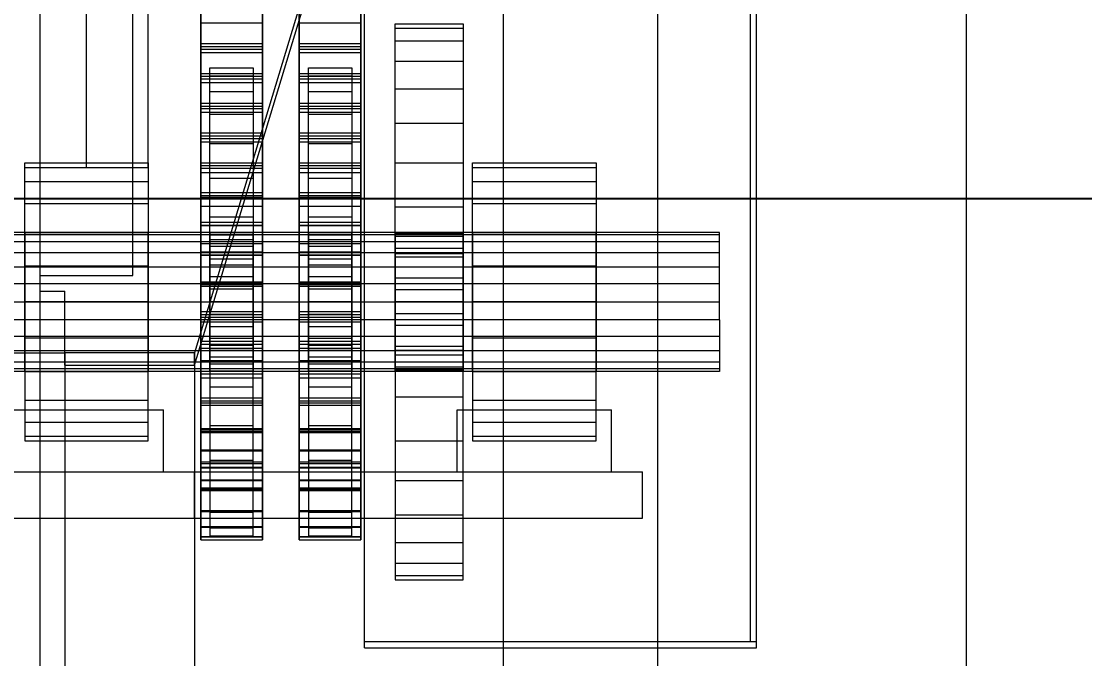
# Model space of a CAD drawing. Header units: millimetres. Extents: x -2500 to 58855, y -53268 to 6837.
# Drawn here: x 1393.9 to 1738.2, y -34749.1 to -34542.6 of the extents above; entities that cross this region are included whole.
import ezdxf

# ---------------------------------------------------------------- set-up
doc = ezdxf.new("R2010")
doc.units = ezdxf.units.MM
doc.layers.add('COTAS_R', color=1, linetype='Continuous', lineweight=0)
doc.layers.add('frontal_secador', color=7, linetype='Continuous', lineweight=0)
doc.dimstyles.new('R19_100', dxfattribs={"dimtxt": 250, "dimasz": 150, "dimexe": 150, "dimexo": 80, "dimgap": 100, "dimtad": 1, "dimtih": 1, "dimtoh": 1, "dimdsep": 46, "dimcen": 0.09, "dimadec": 0, "dimazin": 0, "dimtfac": 1, "dimtdec": 4, "dimtofl": 0, "dimtmove": 0, "dimatfit": 3, "dimfxl": 1, "dimtolj": 1, "dimtzin": 0, "dimarcsym": 0})

# ---------------------------------------------------------------- blocks, each defined once
blk = doc.blocks.new('*D37')
at = {"layer": 'COTAS_R', "color": 0, "lineweight": -2, "transparency": 16777216}
for p, q in [((-1750, -35420), (-1750, -34450)), ((2600, -35420), (2600, -34450)), ((-1600, -34600), (2450, -34600))]:
    blk.add_line(p, q, dxfattribs=at)
at = {"layer": 'COTAS_R', "color": 0, "transparency": 16777216}
for points in [[(-1600, -34575), (-1600, -34625), (-1750, -34600)], [(2450, -34575), (2450, -34625), (2600, -34600)]]:
    blk.add_solid(points, dxfattribs=at)
at = {"layer": 'Defpoints', "color": 0, "transparency": 16777216}
for p in [(2600, -34600), (-1750, -35500), (2600, -35500)]:
    blk.add_point(p, dxfattribs=at)

msp = doc.modelspace()

# ---------------------------------------------------------------- linework, layer by layer
at = {"layer": 'frontal_secador'}
for p, q in [((1600, -35975), (1600, -33010)), ((1700, -35975), (1700, -33010)), ((1400, -35335), (1400, -33065)), ((1400, -34650), (1400, -33065)), ((1400, -35350), (1400, -33100)), ((1400, -34625), (1400, -33605)), ((1430, -34625), (1430, -33605)), ((1415, -34590), (1415, -33640)), ((1435, -34590), (1435, -33640)), ((1505, -34743.5), (1505, -34243.5)), ((1630, -34743.5), (1630, -34243.5)), ((1632, -34743.5), (1632, -34243.5)), ((1550, -34320), (1450, -34650)), ((1550, -34920), (1550, -34320)), ((1450, -34654), (1550, -34324)), ((1452, -34533.517), (1452, -34543.156)), ((1472, -34543.156), (1472, -34533.517)), ((1483.88, -34533.517), (1483.88, -34543.156)), ((1503.88, -34543.156), (1503.88, -34533.517)), ((1452, -34549.868), (1452, -34540.229)), ((1452, -34541.281), (1452, -34550.919)), ((1452, -34541.281), (1452, -34549.868)), ((1472, -34540.229), (1472, -34549.868)), ((1472, -34550.919), (1472, -34541.281)), ((1472, -34549.868), (1472, -34541.281)), ((1483.88, -34549.868), (1483.88, -34540.229)), ((1483.88, -34541.281), (1483.88, -34550.919)), ((1483.88, -34541.281), (1483.88, -34549.868)), ((1503.88, -34540.229), (1503.88, -34549.868)), ((1503.88, -34550.919), (1503.88, -34541.281)), ((1503.88, -34549.868), (1503.88, -34541.281)), ((1452, -34551.743), (1452, -34542.104)), ((1452, -34543.156), (1472, -34543.156)), ((1452, -34551.743), (1452, -34543.156)), ((1452, -34543.156), (1452, -34552.794)), ((1472, -34542.104), (1472, -34551.743)), ((1472, -34543.156), (1472, -34551.743)), ((1472, -34552.794), (1472, -34543.156)), ((1483.88, -34551.743), (1483.88, -34542.104)), ((1483.88, -34543.156), (1503.88, -34543.156)), ((1483.88, -34551.743), (1483.88, -34543.156)), ((1483.88, -34543.156), (1483.88, -34552.794)), ((1503.88, -34542.104), (1503.88, -34551.743)), ((1503.88, -34543.156), (1503.88, -34551.743)), ((1503.88, -34552.794), (1503.88, -34543.156)), ((1515, -34544.867), (1515, -34543.5)), ((1515, -34543.5), (1537, -34543.5)), ((1515, -34611), (1515, -34543.5)), ((1537, -34543.5), (1537, -34544.867)), ((1537, -34543.5), (1537, -34611)), ((1515, -34548.928), (1515, -34544.867)), ((1515, -34544.867), (1537, -34544.867)), ((1515, -34611.342), (1515, -34544.867)), ((1537, -34544.867), (1537, -34548.928)), ((1537, -34544.867), (1537, -34611.342)), ((1452, -34559.506), (1452, -34549.868)), ((1452, -34549.868), (1472, -34549.868)), ((1472, -34550.919), (1452, -34550.919)), ((1452, -34550.919), (1452, -34560.558)), ((1452, -34550.919), (1452, -34559.506)), ((1472, -34549.868), (1472, -34559.506)), ((1472, -34560.558), (1472, -34550.919)), ((1472, -34559.506), (1472, -34550.919)), ((1483.88, -34559.506), (1483.88, -34549.868)), ((1483.88, -34549.868), (1503.88, -34549.868)), ((1503.88, -34550.919), (1483.88, -34550.919)), ((1483.88, -34550.919), (1483.88, -34560.558)), ((1483.88, -34550.919), (1483.88, -34559.506)), ((1503.88, -34549.868), (1503.88, -34559.506)), ((1503.88, -34560.558), (1503.88, -34550.919)), ((1503.88, -34559.506), (1503.88, -34550.919)), ((1515, -34555.558), (1515, -34548.928)), ((1515, -34548.928), (1537, -34548.928)), ((1515, -34612.357), (1515, -34548.928)), ((1537, -34548.928), (1537, -34555.558)), ((1537, -34548.928), (1537, -34612.357)), ((1472, -34551.743), (1452, -34551.743)), ((1452, -34561.381), (1452, -34551.743)), ((1452, -34552.794), (1472, -34552.794)), ((1452, -34561.381), (1452, -34552.794)), ((1452, -34552.794), (1452, -34562.433)), ((1472, -34551.743), (1472, -34561.381)), ((1472, -34552.794), (1472, -34561.381)), ((1472, -34562.433), (1472, -34552.794)), ((1503.88, -34551.743), (1483.88, -34551.743)), ((1483.88, -34561.381), (1483.88, -34551.743)), ((1483.88, -34552.794), (1503.88, -34552.794)), ((1483.88, -34561.381), (1483.88, -34552.794)), ((1483.88, -34552.794), (1483.88, -34562.433)), ((1503.88, -34551.743), (1503.88, -34561.381)), ((1503.88, -34552.794), (1503.88, -34561.381)), ((1503.88, -34562.433), (1503.88, -34552.794)), ((1455, -34560.29), (1455, -34557.709)), ((1455, -34557.709), (1469, -34557.709)), ((1455, -34611.096), (1455, -34557.709)), ((1469, -34557.709), (1469, -34560.29)), ((1469, -34557.709), (1469, -34611.096)), ((1486.88, -34560.29), (1486.88, -34557.709)), ((1486.88, -34557.709), (1500.88, -34557.709)), ((1486.88, -34611.096), (1486.88, -34557.709)), ((1500.88, -34557.709), (1500.88, -34560.29)), ((1500.88, -34557.709), (1500.88, -34611.096)), ((1515, -34564.556), (1515, -34555.558)), ((1515, -34555.558), (1537, -34555.558)), ((1515, -34614.014), (1515, -34555.558)), ((1537, -34555.558), (1537, -34564.556)), ((1537, -34555.558), (1537, -34614.014)), ((1452, -34569.145), (1452, -34559.506)), ((1452, -34559.506), (1472, -34559.506)), ((1472, -34560.558), (1452, -34560.558)), ((1452, -34560.558), (1452, -34570.196)), ((1452, -34560.558), (1452, -34569.145)), ((1472, -34561.381), (1452, -34561.381)), ((1452, -34571.02), (1452, -34561.381)), ((1455, -34565.364), (1455, -34560.29)), ((1455, -34560.29), (1469, -34560.29)), ((1455, -34611.859), (1455, -34560.29)), ((1469, -34560.29), (1469, -34565.364)), ((1469, -34560.29), (1469, -34611.859)), ((1472, -34559.506), (1472, -34569.145)), ((1472, -34570.196), (1472, -34560.558)), ((1472, -34569.145), (1472, -34560.558)), ((1472, -34561.381), (1472, -34571.02)), ((1483.88, -34569.145), (1483.88, -34559.506)), ((1483.88, -34559.506), (1503.88, -34559.506)), ((1503.88, -34560.558), (1483.88, -34560.558)), ((1483.88, -34560.558), (1483.88, -34570.196)), ((1483.88, -34560.558), (1483.88, -34569.145)), ((1503.88, -34561.381), (1483.88, -34561.381)), ((1483.88, -34571.02), (1483.88, -34561.381)), ((1486.88, -34565.364), (1486.88, -34560.29)), ((1486.88, -34560.29), (1500.88, -34560.29)), ((1486.88, -34611.859), (1486.88, -34560.29)), ((1500.88, -34560.29), (1500.88, -34565.364)), ((1500.88, -34560.29), (1500.88, -34611.859)), ((1503.88, -34559.506), (1503.88, -34569.145)), ((1503.88, -34570.196), (1503.88, -34560.558)), ((1503.88, -34569.145), (1503.88, -34560.558)), ((1503.88, -34561.381), (1503.88, -34571.02)), ((1452, -34562.433), (1472, -34562.433)), ((1452, -34571.02), (1452, -34562.433)), ((1452, -34562.433), (1452, -34572.071)), ((1455, -34572.758), (1455, -34565.364)), ((1455, -34565.364), (1469, -34565.364)), ((1455, -34613.359), (1455, -34565.364)), ((1469, -34565.364), (1469, -34572.758)), ((1469, -34565.364), (1469, -34613.359)), ((1472, -34562.433), (1472, -34571.02)), ((1472, -34572.071), (1472, -34562.433)), ((1483.88, -34562.433), (1503.88, -34562.433)), ((1483.88, -34571.02), (1483.88, -34562.433)), ((1483.88, -34562.433), (1483.88, -34572.071)), ((1486.88, -34572.758), (1486.88, -34565.364)), ((1486.88, -34565.364), (1500.88, -34565.364)), ((1486.88, -34613.359), (1486.88, -34565.364)), ((1500.88, -34565.364), (1500.88, -34572.758)), ((1500.88, -34565.364), (1500.88, -34613.359)), ((1503.88, -34562.433), (1503.88, -34571.02)), ((1503.88, -34572.071), (1503.88, -34562.433)), ((1515, -34575.649), (1515, -34564.556)), ((1515, -34564.556), (1537, -34564.556)), ((1515, -34616.264), (1515, -34564.556)), ((1537, -34564.556), (1537, -34575.649)), ((1537, -34564.556), (1537, -34616.264)), ((1452, -34578.783), (1452, -34569.145)), ((1452, -34569.145), (1472, -34569.145)), ((1472, -34570.196), (1452, -34570.196)), ((1452, -34570.196), (1452, -34579.835)), ((1452, -34570.196), (1452, -34578.783)), ((1472, -34571.02), (1452, -34571.02)), ((1452, -34580.658), (1452, -34571.02)), ((1452, -34572.071), (1472, -34572.071)), ((1452, -34580.658), (1452, -34572.071)), ((1452, -34572.071), (1452, -34581.71)), ((1472, -34569.145), (1472, -34578.783)), ((1472, -34579.835), (1472, -34570.196)), ((1472, -34578.783), (1472, -34570.196)), ((1472, -34571.02), (1472, -34580.658)), ((1472, -34572.071), (1472, -34580.658)), ((1472, -34581.71), (1472, -34572.071)), ((1483.88, -34578.783), (1483.88, -34569.145)), ((1483.88, -34569.145), (1503.88, -34569.145)), ((1503.88, -34570.196), (1483.88, -34570.196)), ((1483.88, -34570.196), (1483.88, -34579.835)), ((1483.88, -34570.196), (1483.88, -34578.783)), ((1503.88, -34571.02), (1483.88, -34571.02)), ((1483.88, -34580.658), (1483.88, -34571.02)), ((1483.88, -34572.071), (1503.88, -34572.071)), ((1483.88, -34580.658), (1483.88, -34572.071)), ((1483.88, -34572.071), (1483.88, -34581.71)), ((1503.88, -34569.145), (1503.88, -34578.783)), ((1503.88, -34579.835), (1503.88, -34570.196)), ((1503.88, -34578.783), (1503.88, -34570.196)), ((1503.88, -34571.02), (1503.88, -34580.658)), ((1503.88, -34572.071), (1503.88, -34580.658)), ((1503.88, -34581.71), (1503.88, -34572.071)), ((1455, -34582.221), (1455, -34572.758)), ((1455, -34572.758), (1469, -34572.758)), ((1455, -34615.545), (1455, -34572.758)), ((1469, -34572.758), (1469, -34582.221)), ((1469, -34572.758), (1469, -34615.545)), ((1486.88, -34582.221), (1486.88, -34572.758)), ((1486.88, -34572.758), (1500.88, -34572.758)), ((1486.88, -34615.545), (1486.88, -34572.758)), ((1500.88, -34572.758), (1500.88, -34582.221)), ((1500.88, -34572.758), (1500.88, -34615.545)), ((1515, -34588.5), (1515, -34575.649)), ((1515, -34575.649), (1537, -34575.649)), ((1515, -34619.037), (1515, -34575.649)), ((1537, -34575.649), (1537, -34588.5)), ((1537, -34575.649), (1537, -34619.037)), ((1452, -34588.422), (1452, -34578.783)), ((1452, -34578.783), (1472, -34578.783)), ((1472, -34578.783), (1472, -34588.422)), ((1483.88, -34588.422), (1483.88, -34578.783)), ((1483.88, -34578.783), (1503.88, -34578.783)), ((1503.88, -34578.783), (1503.88, -34588.422)), ((1472, -34579.835), (1452, -34579.835)), ((1452, -34579.835), (1452, -34589.473)), ((1452, -34579.835), (1452, -34588.422)), ((1472, -34580.658), (1452, -34580.658)), ((1452, -34590.297), (1452, -34580.658)), ((1452, -34581.71), (1472, -34581.71)), ((1452, -34590.297), (1452, -34581.71)), ((1452, -34581.71), (1452, -34591.601)), ((1455, -34593.43), (1455, -34582.221)), ((1455, -34582.221), (1469, -34582.221)), ((1455, -34618.342), (1455, -34582.221)), ((1469, -34582.221), (1469, -34593.43)), ((1469, -34582.221), (1469, -34618.342)), ((1472, -34589.473), (1472, -34579.835)), ((1472, -34588.422), (1472, -34579.835)), ((1472, -34580.658), (1472, -34590.297)), ((1472, -34581.71), (1472, -34590.297)), ((1472, -34591.601), (1472, -34581.71)), ((1503.88, -34579.835), (1483.88, -34579.835)), ((1483.88, -34579.835), (1483.88, -34589.473)), ((1483.88, -34579.835), (1483.88, -34588.422)), ((1503.88, -34580.658), (1483.88, -34580.658)), ((1483.88, -34590.297), (1483.88, -34580.658)), ((1483.88, -34581.71), (1503.88, -34581.71)), ((1483.88, -34590.297), (1483.88, -34581.71)), ((1483.88, -34581.71), (1483.88, -34591.601)), ((1486.88, -34593.43), (1486.88, -34582.221)), ((1486.88, -34582.221), (1500.88, -34582.221)), ((1486.88, -34618.342), (1486.88, -34582.221)), ((1500.88, -34582.221), (1500.88, -34593.43)), ((1500.88, -34582.221), (1500.88, -34618.342)), ((1503.88, -34589.473), (1503.88, -34579.835)), ((1503.88, -34588.422), (1503.88, -34579.835)), ((1503.88, -34580.658), (1503.88, -34590.297)), ((1503.88, -34581.71), (1503.88, -34590.297)), ((1503.88, -34591.601), (1503.88, -34581.71)), ((1395, -34590.033), (1395, -34588.5)), ((1395, -34588.5), (1435, -34588.5)), ((1395, -34611), (1395, -34588.5)), ((1435, -34588.5), (1435, -34590.033)), ((1435, -34588.5), (1435, -34611)), ((1452, -34598.06), (1452, -34588.422)), ((1452, -34588.422), (1472, -34588.422)), ((1472, -34589.473), (1452, -34589.473)), ((1452, -34589.473), (1452, -34599.112)), ((1452, -34589.473), (1452, -34598.06)), ((1472, -34588.422), (1472, -34598.06)), ((1472, -34599.112), (1472, -34589.473)), ((1472, -34598.06), (1472, -34589.473)), ((1483.88, -34598.06), (1483.88, -34588.422)), ((1483.88, -34588.422), (1503.88, -34588.422)), ((1503.88, -34589.473), (1483.88, -34589.473)), ((1483.88, -34589.473), (1483.88, -34599.112)), ((1483.88, -34589.473), (1483.88, -34598.06)), ((1503.88, -34588.422), (1503.88, -34598.06)), ((1503.88, -34599.112), (1503.88, -34589.473)), ((1503.88, -34598.06), (1503.88, -34589.473)), ((1515, -34602.718), (1515, -34588.5)), ((1515, -34588.5), (1537, -34588.5)), ((1515, -34622.25), (1515, -34588.5)), ((1537, -34588.5), (1537, -34602.718)), ((1537, -34588.5), (1537, -34622.25)), ((1540, -34590.033), (1540, -34588.5)), ((1540, -34588.5), (1580, -34588.5)), ((1540, -34611), (1540, -34588.5)), ((1580, -34588.5), (1580, -34590.033)), ((1580, -34588.5), (1580, -34611)), ((1395, -34594.529), (1395, -34590.033)), ((1395, -34590.033), (1435, -34590.033)), ((1395, -34611.767), (1395, -34590.033)), ((1415, -34590), (1435, -34590)), ((1435, -34590.033), (1435, -34594.529)), ((1435, -34590.033), (1435, -34611.767)), ((1472, -34590.297), (1452, -34590.297)), ((1452, -34599.683), (1452, -34590.297)), ((1452, -34591.601), (1472, -34591.601)), ((1452, -34599.683), (1452, -34591.601)), ((1452, -34591.601), (1452, -34602.513)), ((1472, -34590.297), (1472, -34599.683)), ((1472, -34591.601), (1472, -34599.683)), ((1472, -34602.513), (1472, -34591.601)), ((1503.88, -34590.297), (1483.88, -34590.297)), ((1483.88, -34599.683), (1483.88, -34590.297)), ((1483.88, -34591.601), (1503.88, -34591.601)), ((1483.88, -34599.683), (1483.88, -34591.601)), ((1483.88, -34591.601), (1483.88, -34602.513)), ((1503.88, -34590.297), (1503.88, -34599.683)), ((1503.88, -34591.601), (1503.88, -34599.683)), ((1503.88, -34602.513), (1503.88, -34591.601)), ((1540, -34594.529), (1540, -34590.033)), ((1540, -34590.033), (1580, -34590.033)), ((1540, -34611.767), (1540, -34590.033)), ((1580, -34590.033), (1580, -34594.529)), ((1580, -34590.033), (1580, -34611.767)), ((1395, -34601.68), (1395, -34594.529)), ((1395, -34594.529), (1435, -34594.529)), ((1395, -34614.014), (1395, -34594.529)), ((1435, -34594.529), (1435, -34601.68)), ((1435, -34594.529), (1435, -34614.014)), ((1455, -34606.004), (1455, -34593.43)), ((1455, -34593.43), (1469, -34593.43)), ((1455, -34621.655), (1455, -34593.43)), ((1469, -34593.43), (1469, -34606.004)), ((1469, -34593.43), (1469, -34621.655)), ((1486.88, -34606.004), (1486.88, -34593.43)), ((1486.88, -34593.43), (1500.88, -34593.43)), ((1486.88, -34621.655), (1486.88, -34593.43)), ((1500.88, -34593.43), (1500.88, -34606.004)), ((1500.88, -34593.43), (1500.88, -34621.655)), ((1540, -34601.68), (1540, -34594.529)), ((1540, -34594.529), (1580, -34594.529)), ((1540, -34614.014), (1540, -34594.529)), ((1580, -34594.529), (1580, -34601.68)), ((1580, -34594.529), (1580, -34614.014)), ((1452, -34607.699), (1452, -34598.06)), ((1452, -34598.06), (1472, -34598.06)), ((1472, -34599.112), (1452, -34599.112)), ((1452, -34599.112), (1452, -34608.75)), ((1452, -34599.112), (1452, -34607.699)), ((1472, -34599.683), (1452, -34599.683)), ((1452, -34608.897), (1452, -34599.683)), ((1472, -34598.06), (1472, -34607.699)), ((1472, -34608.75), (1472, -34599.112)), ((1472, -34607.699), (1472, -34599.112)), ((1472, -34599.683), (1472, -34608.897)), ((1483.88, -34607.699), (1483.88, -34598.06)), ((1483.88, -34598.06), (1503.88, -34598.06)), ((1503.88, -34599.112), (1483.88, -34599.112)), ((1483.88, -34599.112), (1483.88, -34608.75)), ((1483.88, -34599.112), (1483.88, -34607.699)), ((1503.88, -34599.683), (1483.88, -34599.683)), ((1483.88, -34608.897), (1483.88, -34599.683)), ((1503.88, -34598.06), (1503.88, -34607.699)), ((1503.88, -34608.75), (1503.88, -34599.112)), ((1503.88, -34607.699), (1503.88, -34599.112)), ((1503.88, -34599.683), (1503.88, -34608.897)), ((1395, -34611), (1395, -34601.68)), ((1395, -34601.68), (1435, -34601.68)), ((1395, -34617.59), (1395, -34601.68)), ((1435, -34601.68), (1435, -34611)), ((1435, -34601.68), (1435, -34617.59)), ((1452, -34602.513), (1472, -34602.513)), ((1452, -34608.897), (1452, -34602.513)), ((1452, -34602.513), (1452, -34614.579)), ((1472, -34602.513), (1472, -34608.897)), ((1472, -34614.579), (1472, -34602.513)), ((1483.88, -34602.513), (1503.88, -34602.513)), ((1483.88, -34608.897), (1483.88, -34602.513)), ((1483.88, -34602.513), (1483.88, -34614.579)), ((1503.88, -34602.513), (1503.88, -34608.897)), ((1503.88, -34614.579), (1503.88, -34602.513)), ((1515, -34617.872), (1515, -34602.718)), ((1515, -34602.718), (1537, -34602.718)), ((1515, -34625.805), (1515, -34602.718)), ((1537, -34602.718), (1537, -34617.872)), ((1537, -34602.718), (1537, -34625.805)), ((1540, -34611), (1540, -34601.68)), ((1540, -34601.68), (1580, -34601.68)), ((1540, -34617.59), (1540, -34601.68)), ((1580, -34601.68), (1580, -34611)), ((1580, -34601.68), (1580, -34617.59)), ((1455, -34619.514), (1455, -34606.004)), ((1455, -34606.004), (1469, -34606.004)), ((1455, -34625.372), (1455, -34606.004)), ((1469, -34606.004), (1469, -34619.514)), ((1469, -34606.004), (1469, -34625.372)), ((1486.88, -34619.514), (1486.88, -34606.004)), ((1486.88, -34606.004), (1500.88, -34606.004)), ((1486.88, -34625.372), (1486.88, -34606.004)), ((1500.88, -34606.004), (1500.88, -34619.514)), ((1500.88, -34606.004), (1500.88, -34625.372)), ((1452, -34617.337), (1452, -34607.699)), ((1452, -34607.699), (1472, -34607.699)), ((1472, -34608.75), (1452, -34608.75)), ((1452, -34608.75), (1452, -34618.389)), ((1452, -34608.75), (1452, -34617.337)), ((1472, -34608.897), (1452, -34608.897)), ((1452, -34618.479), (1452, -34608.897)), ((1472, -34607.699), (1472, -34617.337)), ((1472, -34618.389), (1472, -34608.75)), ((1472, -34617.337), (1472, -34608.75)), ((1472, -34608.897), (1472, -34618.479)), ((1483.88, -34617.337), (1483.88, -34607.699)), ((1483.88, -34607.699), (1503.88, -34607.699)), ((1503.88, -34608.75), (1483.88, -34608.75)), ((1483.88, -34608.75), (1483.88, -34618.389)), ((1483.88, -34608.75), (1483.88, -34617.337)), ((1503.88, -34608.897), (1483.88, -34608.897)), ((1483.88, -34618.479), (1483.88, -34608.897)), ((1503.88, -34607.699), (1503.88, -34617.337)), ((1503.88, -34618.389), (1503.88, -34608.75)), ((1503.88, -34617.337), (1503.88, -34608.75)), ((1503.88, -34608.897), (1503.88, -34618.479)), ((1620, -34611), (1360, -34611)), ((1620, -34611.767), (1360, -34611.767)), ((1395, -34621.853), (1395, -34611)), ((1395, -34611), (1435, -34611)), ((1395, -34622.25), (1395, -34611)), ((1395, -34611), (1395, -34611.767)), ((1395, -34611.767), (1395, -34614.014)), ((1435, -34611.767), (1395, -34611.767)), ((1435, -34611), (1435, -34621.853)), ((1435, -34611), (1435, -34622.25)), ((1435, -34611.767), (1435, -34611)), ((1435, -34614.014), (1435, -34611.767)), ((1455, -34611.096), (1455, -34611.859)), ((1469, -34611.096), (1455, -34611.096)), ((1455, -34611.859), (1455, -34613.359)), ((1469, -34611.859), (1455, -34611.859)), ((1455, -34613.359), (1455, -34615.545)), ((1469, -34613.359), (1455, -34613.359)), ((1469, -34611.859), (1469, -34611.096)), ((1469, -34613.359), (1469, -34611.859)), ((1469, -34615.545), (1469, -34613.359)), ((1486.88, -34611.096), (1486.88, -34611.859)), ((1500.88, -34611.096), (1486.88, -34611.096)), ((1486.88, -34611.859), (1486.88, -34613.359)), ((1500.88, -34611.859), (1486.88, -34611.859)), ((1486.88, -34613.359), (1486.88, -34615.545)), ((1500.88, -34613.359), (1486.88, -34613.359)), ((1500.88, -34611.859), (1500.88, -34611.096)), ((1500.88, -34613.359), (1500.88, -34611.859)), ((1500.88, -34615.545), (1500.88, -34613.359)), ((1515, -34611), (1515, -34611.342)), ((1537, -34611), (1515, -34611)), ((1515, -34611.342), (1515, -34612.357)), ((1537, -34611.342), (1515, -34611.342)), ((1515, -34612.357), (1515, -34614.014)), ((1537, -34612.357), (1515, -34612.357)), ((1537, -34611.342), (1537, -34611)), ((1537, -34612.357), (1537, -34611.342)), ((1537, -34614.014), (1537, -34612.357)), ((1540, -34621.853), (1540, -34611)), ((1540, -34611), (1580, -34611)), ((1540, -34622.25), (1540, -34611)), ((1540, -34611), (1540, -34611.767)), ((1540, -34611.767), (1540, -34614.014)), ((1580, -34611.767), (1540, -34611.767)), ((1580, -34611), (1580, -34621.853)), ((1580, -34611), (1580, -34622.25)), ((1580, -34611.767), (1580, -34611)), ((1580, -34614.014), (1580, -34611.767)), ((1620, -34611.767), (1620, -34611)), ((1620, -34614.014), (1620, -34611.767)), ((1620, -34614.014), (1360, -34614.014)), ((1395, -34614.014), (1395, -34617.59)), ((1435, -34614.014), (1395, -34614.014)), ((1435, -34617.59), (1435, -34614.014)), ((1452, -34614.579), (1472, -34614.579)), ((1452, -34618.479), (1452, -34614.579)), ((1452, -34614.579), (1452, -34627.166)), ((1455, -34615.545), (1455, -34618.342)), ((1469, -34615.545), (1455, -34615.545)), ((1469, -34618.342), (1469, -34615.545)), ((1472, -34614.579), (1472, -34618.479)), ((1472, -34627.166), (1472, -34614.579)), ((1483.88, -34614.579), (1503.88, -34614.579)), ((1483.88, -34618.479), (1483.88, -34614.579)), ((1483.88, -34614.579), (1483.88, -34627.166)), ((1486.88, -34615.545), (1486.88, -34618.342)), ((1500.88, -34615.545), (1486.88, -34615.545)), ((1500.88, -34618.342), (1500.88, -34615.545)), ((1503.88, -34614.579), (1503.88, -34618.479)), ((1503.88, -34627.166), (1503.88, -34614.579)), ((1515, -34614.014), (1515, -34616.264)), ((1537, -34614.014), (1515, -34614.014)), ((1515, -34616.264), (1515, -34619.037)), ((1537, -34616.264), (1515, -34616.264)), ((1537, -34616.264), (1537, -34614.014)), ((1537, -34619.037), (1537, -34616.264)), ((1540, -34614.014), (1540, -34617.59)), ((1580, -34614.014), (1540, -34614.014)), ((1580, -34617.59), (1580, -34614.014)), ((1620, -34617.59), (1620, -34614.014)), ((1620, -34617.59), (1360, -34617.59)), ((1395, -34617.59), (1395, -34622.25)), ((1435, -34617.59), (1395, -34617.59)), ((1435, -34622.25), (1435, -34617.59)), ((1452, -34626.976), (1452, -34617.337)), ((1452, -34617.337), (1472, -34617.337)), ((1472, -34618.389), (1452, -34618.389)), ((1452, -34618.389), (1452, -34628.027)), ((1452, -34618.389), (1452, -34626.976)), ((1472, -34618.479), (1452, -34618.479)), ((1452, -34628.471), (1452, -34618.479)), ((1455, -34618.342), (1455, -34621.655)), ((1469, -34618.342), (1455, -34618.342)), ((1455, -34633.5), (1455, -34619.514)), ((1455, -34619.514), (1469, -34619.514)), ((1455, -34629.366), (1455, -34619.514)), ((1469, -34621.655), (1469, -34618.342)), ((1469, -34619.514), (1469, -34633.5)), ((1469, -34619.514), (1469, -34629.366)), ((1472, -34617.337), (1472, -34626.976)), ((1472, -34628.027), (1472, -34618.389)), ((1472, -34626.976), (1472, -34618.389)), ((1472, -34618.479), (1472, -34628.471)), ((1483.88, -34626.976), (1483.88, -34617.337)), ((1483.88, -34617.337), (1503.88, -34617.337)), ((1503.88, -34618.389), (1483.88, -34618.389)), ((1483.88, -34618.389), (1483.88, -34628.027)), ((1483.88, -34618.389), (1483.88, -34626.976)), ((1503.88, -34618.479), (1483.88, -34618.479)), ((1483.88, -34628.471), (1483.88, -34618.479)), ((1486.88, -34618.342), (1486.88, -34621.655)), ((1500.88, -34618.342), (1486.88, -34618.342)), ((1486.88, -34633.5), (1486.88, -34619.514)), ((1486.88, -34619.514), (1500.88, -34619.514)), ((1486.88, -34629.366), (1486.88, -34619.514)), ((1500.88, -34621.655), (1500.88, -34618.342)), ((1500.88, -34619.514), (1500.88, -34633.5)), ((1500.88, -34619.514), (1500.88, -34629.366)), ((1503.88, -34617.337), (1503.88, -34626.976)), ((1503.88, -34628.027), (1503.88, -34618.389)), ((1503.88, -34626.976), (1503.88, -34618.389)), ((1503.88, -34618.479), (1503.88, -34628.471)), ((1515, -34633.5), (1515, -34617.872)), ((1515, -34617.872), (1537, -34617.872)), ((1515, -34629.593), (1515, -34617.872)), ((1515, -34619.037), (1515, -34622.25)), ((1537, -34619.037), (1515, -34619.037)), ((1537, -34617.872), (1537, -34633.5)), ((1537, -34617.872), (1537, -34629.593)), ((1537, -34622.25), (1537, -34619.037)), ((1540, -34617.59), (1540, -34622.25)), ((1580, -34617.59), (1540, -34617.59)), ((1580, -34622.25), (1580, -34617.59)), ((1620, -34622.25), (1620, -34617.59)), ((1620, -34622.25), (1360, -34622.25)), ((1395, -34633.5), (1395, -34621.853)), ((1395, -34621.853), (1435, -34621.853)), ((1395, -34627.677), (1395, -34621.853)), ((1395, -34622.25), (1395, -34627.677)), ((1435, -34622.25), (1395, -34622.25)), ((1435, -34621.853), (1435, -34633.5)), ((1435, -34621.853), (1435, -34627.677)), ((1435, -34627.677), (1435, -34622.25)), ((1455, -34621.655), (1455, -34625.372)), ((1469, -34621.655), (1455, -34621.655)), ((1469, -34625.372), (1469, -34621.655)), ((1486.88, -34621.655), (1486.88, -34625.372)), ((1500.88, -34621.655), (1486.88, -34621.655)), ((1500.88, -34625.372), (1500.88, -34621.655)), ((1515, -34622.25), (1515, -34625.805)), ((1537, -34622.25), (1515, -34622.25)), ((1537, -34625.805), (1537, -34622.25)), ((1540, -34633.5), (1540, -34621.853)), ((1540, -34621.853), (1580, -34621.853)), ((1540, -34627.677), (1540, -34621.853)), ((1540, -34622.25), (1540, -34627.677)), ((1580, -34622.25), (1540, -34622.25)), ((1580, -34621.853), (1580, -34633.5)), ((1580, -34621.853), (1580, -34627.677)), ((1580, -34627.677), (1580, -34622.25)), ((1620, -34627.677), (1620, -34622.25)), ((1400, -34625), (1430, -34625)), ((1452, -34636.615), (1452, -34626.976)), ((1452, -34626.976), (1472, -34626.976)), ((1452, -34627.166), (1472, -34627.166)), ((1452, -34628.471), (1452, -34627.166)), ((1452, -34627.166), (1452, -34639.926)), ((1455, -34625.372), (1455, -34629.366)), ((1469, -34625.372), (1455, -34625.372)), ((1469, -34629.366), (1469, -34625.372)), ((1472, -34626.976), (1472, -34636.615)), ((1472, -34627.166), (1472, -34628.471)), ((1472, -34639.926), (1472, -34627.166)), ((1483.88, -34636.615), (1483.88, -34626.976)), ((1483.88, -34626.976), (1503.88, -34626.976)), ((1483.88, -34627.166), (1503.88, -34627.166)), ((1483.88, -34628.471), (1483.88, -34627.166)), ((1483.88, -34627.166), (1483.88, -34639.926)), ((1486.88, -34625.372), (1486.88, -34629.366)), ((1500.88, -34625.372), (1486.88, -34625.372)), ((1500.88, -34629.366), (1500.88, -34625.372)), ((1503.88, -34626.976), (1503.88, -34636.615)), ((1503.88, -34627.166), (1503.88, -34628.471)), ((1503.88, -34639.926), (1503.88, -34627.166)), ((1515, -34625.805), (1515, -34629.593)), ((1537, -34625.805), (1515, -34625.805)), ((1537, -34629.593), (1537, -34625.805)), ((1620, -34627.677), (1360, -34627.677)), ((1395, -34627.677), (1395, -34633.5)), ((1435, -34627.677), (1395, -34627.677)), ((1400, -34630), (1408, -34630)), ((1400, -34650), (1400, -34630)), ((1408, -34650), (1408, -34630)), ((1435, -34633.5), (1435, -34627.677)), ((1472, -34628.027), (1452, -34628.027)), ((1452, -34628.027), (1452, -34637.666)), ((1452, -34628.027), (1452, -34636.615)), ((1472, -34628.471), (1452, -34628.471)), ((1452, -34638.601), (1452, -34628.471)), ((1455, -34629.366), (1455, -34633.5)), ((1469, -34629.366), (1455, -34629.366)), ((1469, -34633.5), (1469, -34629.366)), ((1472, -34637.666), (1472, -34628.027)), ((1472, -34636.615), (1472, -34628.027)), ((1472, -34628.471), (1472, -34638.601)), ((1503.88, -34628.027), (1483.88, -34628.027)), ((1483.88, -34628.027), (1483.88, -34637.666)), ((1483.88, -34628.027), (1483.88, -34636.615)), ((1503.88, -34628.471), (1483.88, -34628.471)), ((1483.88, -34638.601), (1483.88, -34628.471)), ((1486.88, -34629.366), (1486.88, -34633.5)), ((1500.88, -34629.366), (1486.88, -34629.366)), ((1500.88, -34633.5), (1500.88, -34629.366)), ((1503.88, -34637.666), (1503.88, -34628.027)), ((1503.88, -34636.615), (1503.88, -34628.027)), ((1503.88, -34628.471), (1503.88, -34638.601)), ((1515, -34629.593), (1515, -34633.5)), ((1537, -34629.593), (1515, -34629.593)), ((1537, -34633.5), (1537, -34629.593)), ((1540, -34627.677), (1540, -34633.5)), ((1580, -34627.677), (1540, -34627.677)), ((1580, -34633.5), (1580, -34627.677)), ((1620, -34633.5), (1620, -34627.677)), ((1360, -34633.5), (1620, -34633.5)), ((1435, -34633.5), (1395, -34633.5)), ((1395, -34633.5), (1395, -34645.147)), ((1395, -34639.323), (1395, -34633.5)), ((1435, -34645.147), (1435, -34633.5)), ((1435, -34633.5), (1435, -34639.323)), ((1469, -34633.5), (1455, -34633.5)), ((1455, -34633.5), (1455, -34647.486)), ((1455, -34637.634), (1455, -34633.5)), ((1469, -34647.486), (1469, -34633.5)), ((1469, -34633.5), (1469, -34637.634)), ((1500.88, -34633.5), (1486.88, -34633.5)), ((1486.88, -34633.5), (1486.88, -34647.486)), ((1486.88, -34637.634), (1486.88, -34633.5)), ((1500.88, -34647.486), (1500.88, -34633.5)), ((1500.88, -34633.5), (1500.88, -34637.634)), ((1537, -34633.5), (1515, -34633.5)), ((1515, -34633.5), (1515, -34649.128)), ((1515, -34637.407), (1515, -34633.5)), ((1537, -34649.128), (1537, -34633.5)), ((1537, -34633.5), (1537, -34637.407)), ((1580, -34633.5), (1540, -34633.5)), ((1540, -34633.5), (1540, -34645.147)), ((1540, -34639.323), (1540, -34633.5)), ((1580, -34645.147), (1580, -34633.5)), ((1580, -34633.5), (1580, -34639.323)), ((1620, -34639.323), (1620, -34633.5)), ((1452, -34646.253), (1452, -34636.615)), ((1452, -34636.615), (1472, -34636.615)), ((1472, -34637.666), (1452, -34637.666)), ((1452, -34637.666), (1452, -34647.304)), ((1452, -34637.666), (1452, -34646.253)), ((1469, -34637.634), (1455, -34637.634)), ((1455, -34637.634), (1455, -34647.486)), ((1455, -34641.628), (1455, -34637.634)), ((1469, -34647.486), (1469, -34637.634)), ((1469, -34637.634), (1469, -34641.628)), ((1472, -34636.615), (1472, -34646.253)), ((1472, -34647.304), (1472, -34637.666)), ((1472, -34646.253), (1472, -34637.666)), ((1483.88, -34646.253), (1483.88, -34636.615)), ((1483.88, -34636.615), (1503.88, -34636.615)), ((1503.88, -34637.666), (1483.88, -34637.666)), ((1483.88, -34637.666), (1483.88, -34647.304)), ((1483.88, -34637.666), (1483.88, -34646.253)), ((1500.88, -34637.634), (1486.88, -34637.634)), ((1486.88, -34637.634), (1486.88, -34647.486)), ((1486.88, -34641.628), (1486.88, -34637.634)), ((1500.88, -34647.486), (1500.88, -34637.634)), ((1500.88, -34637.634), (1500.88, -34641.628)), ((1503.88, -34636.615), (1503.88, -34646.253)), ((1503.88, -34647.304), (1503.88, -34637.666)), ((1503.88, -34646.253), (1503.88, -34637.666)), ((1537, -34637.407), (1515, -34637.407)), ((1515, -34637.407), (1515, -34649.128)), ((1515, -34641.195), (1515, -34637.407)), ((1537, -34649.128), (1537, -34637.407)), ((1537, -34637.407), (1537, -34641.195)), ((1620, -34639.323), (1360, -34639.323)), ((1435, -34639.323), (1395, -34639.323)), ((1395, -34639.323), (1395, -34645.147)), ((1395, -34644.75), (1395, -34639.323)), ((1435, -34645.147), (1435, -34639.323)), ((1435, -34639.323), (1435, -34644.75)), ((1472, -34638.601), (1452, -34638.601)), ((1452, -34638.601), (1452, -34639.926)), ((1452, -34648.592), (1452, -34638.601)), ((1452, -34639.926), (1472, -34639.926)), ((1452, -34639.926), (1452, -34652.51)), ((1472, -34639.926), (1472, -34638.601)), ((1472, -34638.601), (1472, -34648.592)), ((1472, -34652.51), (1472, -34639.926)), ((1503.88, -34638.601), (1483.88, -34638.601)), ((1483.88, -34638.601), (1483.88, -34639.926)), ((1483.88, -34648.592), (1483.88, -34638.601)), ((1483.88, -34639.926), (1503.88, -34639.926)), ((1483.88, -34639.926), (1483.88, -34652.51)), ((1503.88, -34639.926), (1503.88, -34638.601)), ((1503.88, -34638.601), (1503.88, -34648.592)), ((1503.88, -34652.51), (1503.88, -34639.926)), ((1580, -34639.323), (1540, -34639.323)), ((1540, -34639.323), (1540, -34645.147)), ((1540, -34644.75), (1540, -34639.323)), ((1580, -34645.147), (1580, -34639.323)), ((1580, -34639.323), (1580, -34644.75)), ((1620, -34639.323), (1620, -34644.75)), ((1469, -34641.628), (1455, -34641.628)), ((1455, -34641.628), (1455, -34660.996)), ((1455, -34645.345), (1455, -34641.628)), ((1469, -34660.996), (1469, -34641.628)), ((1469, -34641.628), (1469, -34645.345)), ((1500.88, -34641.628), (1486.88, -34641.628)), ((1486.88, -34641.628), (1486.88, -34660.996)), ((1486.88, -34645.345), (1486.88, -34641.628)), ((1500.88, -34660.996), (1500.88, -34641.628)), ((1500.88, -34641.628), (1500.88, -34645.345)), ((1537, -34641.195), (1515, -34641.195)), ((1515, -34641.195), (1515, -34664.282)), ((1515, -34644.75), (1515, -34641.195)), ((1537, -34664.282), (1537, -34641.195)), ((1537, -34641.195), (1537, -34644.75)), ((1620, -34644.75), (1360, -34644.75)), ((1435, -34644.75), (1395, -34644.75)), ((1395, -34644.75), (1395, -34656)), ((1395, -34649.41), (1395, -34644.75)), ((1395, -34645.147), (1435, -34645.147)), ((1395, -34645.147), (1395, -34656)), ((1435, -34656), (1435, -34644.75)), ((1435, -34644.75), (1435, -34649.41)), ((1435, -34656), (1435, -34645.147)), ((1452, -34655.892), (1452, -34646.253)), ((1452, -34646.253), (1472, -34646.253)), ((1472, -34647.304), (1452, -34647.304)), ((1452, -34647.304), (1452, -34656.943)), ((1452, -34647.304), (1452, -34655.892)), ((1469, -34645.345), (1455, -34645.345)), ((1455, -34645.345), (1455, -34673.57)), ((1455, -34648.658), (1455, -34645.345)), ((1455, -34647.486), (1469, -34647.486)), ((1455, -34647.486), (1455, -34660.996)), ((1469, -34673.57), (1469, -34645.345)), ((1469, -34645.345), (1469, -34648.658)), ((1469, -34660.996), (1469, -34647.486)), ((1472, -34646.253), (1472, -34655.892)), ((1472, -34656.943), (1472, -34647.304)), ((1472, -34655.892), (1472, -34647.304)), ((1483.88, -34655.892), (1483.88, -34646.253)), ((1483.88, -34646.253), (1503.88, -34646.253)), ((1503.88, -34647.304), (1483.88, -34647.304)), ((1483.88, -34647.304), (1483.88, -34656.943)), ((1483.88, -34647.304), (1483.88, -34655.892)), ((1500.88, -34645.345), (1486.88, -34645.345)), ((1486.88, -34645.345), (1486.88, -34673.57)), ((1486.88, -34648.658), (1486.88, -34645.345)), ((1486.88, -34647.486), (1500.88, -34647.486)), ((1486.88, -34647.486), (1486.88, -34660.996)), ((1500.88, -34673.57), (1500.88, -34645.345)), ((1500.88, -34645.345), (1500.88, -34648.658)), ((1500.88, -34660.996), (1500.88, -34647.486)), ((1503.88, -34646.253), (1503.88, -34655.892)), ((1503.88, -34656.943), (1503.88, -34647.304)), ((1503.88, -34655.892), (1503.88, -34647.304)), ((1537, -34644.75), (1515, -34644.75)), ((1515, -34644.75), (1515, -34678.5)), ((1515, -34647.963), (1515, -34644.75)), ((1537, -34647.963), (1515, -34647.963)), ((1515, -34647.963), (1515, -34691.351)), ((1515, -34650.736), (1515, -34647.963)), ((1537, -34678.5), (1537, -34644.75)), ((1537, -34644.75), (1537, -34647.963)), ((1537, -34691.351), (1537, -34647.963)), ((1537, -34647.963), (1537, -34650.736)), ((1580, -34644.75), (1540, -34644.75)), ((1540, -34644.75), (1540, -34656)), ((1540, -34649.41), (1540, -34644.75)), ((1540, -34645.147), (1580, -34645.147)), ((1540, -34645.147), (1540, -34656)), ((1580, -34656), (1580, -34644.75)), ((1580, -34644.75), (1580, -34649.41)), ((1580, -34656), (1580, -34645.147)), ((1620, -34644.75), (1620, -34649.41)), ((1620, -34649.41), (1360, -34649.41)), ((1375, -34650), (1400, -34650)), ((1435, -34649.41), (1395, -34649.41)), ((1395, -34649.41), (1395, -34665.32)), ((1395, -34652.986), (1395, -34649.41)), ((1400, -34650), (1408, -34650)), ((1400, -34920), (1400, -34650)), ((1450, -34650), (1408, -34650)), ((1408, -34650), (1408, -34920)), ((1408, -34654), (1408, -34650)), ((1435, -34665.32), (1435, -34649.41)), ((1435, -34649.41), (1435, -34652.986)), ((1450, -34650), (1450, -34920)), ((1450, -34654), (1450, -34650)), ((1472, -34648.592), (1452, -34648.592)), ((1452, -34648.592), (1452, -34652.51)), ((1452, -34658.169), (1452, -34648.592)), ((1469, -34648.658), (1455, -34648.658)), ((1455, -34648.658), (1455, -34684.779)), ((1455, -34651.455), (1455, -34648.658)), ((1469, -34651.455), (1455, -34651.455)), ((1455, -34651.455), (1455, -34694.242)), ((1455, -34653.641), (1455, -34651.455)), ((1469, -34684.779), (1469, -34648.658)), ((1469, -34648.658), (1469, -34651.455)), ((1469, -34694.242), (1469, -34651.455)), ((1469, -34651.455), (1469, -34653.641)), ((1472, -34652.51), (1472, -34648.592)), ((1472, -34648.592), (1472, -34658.169)), ((1503.88, -34648.592), (1483.88, -34648.592)), ((1483.88, -34648.592), (1483.88, -34652.51)), ((1483.88, -34658.169), (1483.88, -34648.592)), ((1500.88, -34648.658), (1486.88, -34648.658)), ((1486.88, -34648.658), (1486.88, -34684.779)), ((1486.88, -34651.455), (1486.88, -34648.658)), ((1500.88, -34651.455), (1486.88, -34651.455)), ((1486.88, -34651.455), (1486.88, -34694.242)), ((1486.88, -34653.641), (1486.88, -34651.455)), ((1500.88, -34684.779), (1500.88, -34648.658)), ((1500.88, -34648.658), (1500.88, -34651.455)), ((1500.88, -34694.242), (1500.88, -34651.455)), ((1500.88, -34651.455), (1500.88, -34653.641)), ((1503.88, -34652.51), (1503.88, -34648.592)), ((1503.88, -34648.592), (1503.88, -34658.169)), ((1515, -34649.128), (1537, -34649.128)), ((1515, -34649.128), (1515, -34664.282)), ((1537, -34650.736), (1515, -34650.736)), ((1515, -34650.736), (1515, -34702.444)), ((1515, -34652.986), (1515, -34650.736)), ((1537, -34664.282), (1537, -34649.128)), ((1537, -34702.444), (1537, -34650.736)), ((1537, -34650.736), (1537, -34652.986)), ((1580, -34649.41), (1540, -34649.41)), ((1540, -34649.41), (1540, -34665.32)), ((1540, -34652.986), (1540, -34649.41)), ((1580, -34665.32), (1580, -34649.41)), ((1580, -34649.41), (1580, -34652.986)), ((1620, -34649.41), (1620, -34652.986)), ((1620, -34652.986), (1360, -34652.986)), ((1435, -34652.986), (1395, -34652.986)), ((1395, -34652.986), (1395, -34672.471)), ((1395, -34655.233), (1395, -34652.986)), ((1408, -34654), (1450, -34654)), ((1435, -34672.471), (1435, -34652.986)), ((1435, -34652.986), (1435, -34655.233)), ((1452, -34652.51), (1472, -34652.51)), ((1452, -34652.51), (1452, -34664.572)), ((1469, -34653.641), (1455, -34653.641)), ((1455, -34653.641), (1455, -34701.636)), ((1455, -34655.141), (1455, -34653.641)), ((1469, -34701.636), (1469, -34653.641)), ((1469, -34653.641), (1469, -34655.141)), ((1472, -34664.572), (1472, -34652.51)), ((1483.88, -34652.51), (1503.88, -34652.51)), ((1483.88, -34652.51), (1483.88, -34664.572)), ((1500.88, -34653.641), (1486.88, -34653.641)), ((1486.88, -34653.641), (1486.88, -34701.636)), ((1486.88, -34655.141), (1486.88, -34653.641)), ((1500.88, -34701.636), (1500.88, -34653.641)), ((1500.88, -34653.641), (1500.88, -34655.141)), ((1503.88, -34664.572), (1503.88, -34652.51)), ((1537, -34652.986), (1515, -34652.986)), ((1515, -34652.986), (1515, -34711.442)), ((1515, -34654.643), (1515, -34652.986)), ((1537, -34654.643), (1515, -34654.643)), ((1515, -34654.643), (1515, -34718.072)), ((1515, -34655.658), (1515, -34654.643)), ((1537, -34711.442), (1537, -34652.986)), ((1537, -34652.986), (1537, -34654.643)), ((1537, -34718.072), (1537, -34654.643)), ((1537, -34654.643), (1537, -34655.658)), ((1580, -34652.986), (1540, -34652.986)), ((1540, -34652.986), (1540, -34672.471)), ((1540, -34655.233), (1540, -34652.986)), ((1580, -34672.471), (1580, -34652.986)), ((1580, -34652.986), (1580, -34655.233)), ((1620, -34652.986), (1620, -34655.233)), ((1620, -34655.233), (1360, -34655.233)), ((1620, -34656), (1360, -34656)), ((1435, -34655.233), (1395, -34655.233)), ((1395, -34655.233), (1395, -34676.967)), ((1395, -34656), (1395, -34655.233)), ((1395, -34656), (1435, -34656)), ((1395, -34656), (1395, -34665.32)), ((1395, -34656), (1395, -34678.5)), ((1435, -34676.967), (1435, -34655.233)), ((1435, -34655.233), (1435, -34656)), ((1435, -34665.32), (1435, -34656)), ((1435, -34678.5), (1435, -34656)), ((1452, -34665.53), (1452, -34655.892)), ((1452, -34655.892), (1472, -34655.892)), ((1472, -34656.943), (1452, -34656.943)), ((1452, -34656.943), (1452, -34666.308)), ((1452, -34656.943), (1452, -34665.53)), ((1472, -34658.169), (1452, -34658.169)), ((1452, -34658.169), (1452, -34664.572)), ((1452, -34667.069), (1452, -34658.169)), ((1469, -34655.141), (1455, -34655.141)), ((1455, -34655.141), (1455, -34706.71)), ((1455, -34655.904), (1455, -34655.141)), ((1469, -34655.904), (1455, -34655.904)), ((1455, -34655.904), (1455, -34709.291)), ((1469, -34706.71), (1469, -34655.141)), ((1469, -34655.141), (1469, -34655.904)), ((1469, -34709.291), (1469, -34655.904)), ((1472, -34655.892), (1472, -34665.53)), ((1472, -34666.308), (1472, -34656.943)), ((1472, -34665.53), (1472, -34656.943)), ((1472, -34664.572), (1472, -34658.169)), ((1472, -34658.169), (1472, -34667.069)), ((1483.88, -34665.53), (1483.88, -34655.892)), ((1483.88, -34655.892), (1503.88, -34655.892)), ((1503.88, -34656.943), (1483.88, -34656.943)), ((1483.88, -34656.943), (1483.88, -34666.308)), ((1483.88, -34656.943), (1483.88, -34665.53)), ((1503.88, -34658.169), (1483.88, -34658.169)), ((1483.88, -34658.169), (1483.88, -34664.572)), ((1483.88, -34667.069), (1483.88, -34658.169)), ((1500.88, -34655.141), (1486.88, -34655.141)), ((1486.88, -34655.141), (1486.88, -34706.71)), ((1486.88, -34655.904), (1486.88, -34655.141)), ((1500.88, -34655.904), (1486.88, -34655.904)), ((1486.88, -34655.904), (1486.88, -34709.291)), ((1500.88, -34706.71), (1500.88, -34655.141)), ((1500.88, -34655.141), (1500.88, -34655.904)), ((1500.88, -34709.291), (1500.88, -34655.904)), ((1503.88, -34655.892), (1503.88, -34665.53)), ((1503.88, -34666.308), (1503.88, -34656.943)), ((1503.88, -34665.53), (1503.88, -34656.943)), ((1503.88, -34664.572), (1503.88, -34658.169)), ((1503.88, -34658.169), (1503.88, -34667.069)), ((1537, -34655.658), (1515, -34655.658)), ((1515, -34655.658), (1515, -34722.133)), ((1515, -34656), (1515, -34655.658)), ((1537, -34656), (1515, -34656)), ((1515, -34656), (1515, -34723.5)), ((1537, -34722.133), (1537, -34655.658)), ((1537, -34655.658), (1537, -34656)), ((1537, -34723.5), (1537, -34656)), ((1580, -34655.233), (1540, -34655.233)), ((1540, -34655.233), (1540, -34676.967)), ((1540, -34656), (1540, -34655.233)), ((1540, -34656), (1580, -34656)), ((1540, -34656), (1540, -34665.32)), ((1540, -34656), (1540, -34678.5)), ((1580, -34676.967), (1580, -34655.233)), ((1580, -34655.233), (1580, -34656)), ((1580, -34665.32), (1580, -34656)), ((1580, -34678.5), (1580, -34656)), ((1620, -34655.233), (1620, -34656)), ((1455, -34660.996), (1469, -34660.996)), ((1455, -34660.996), (1455, -34673.57)), ((1469, -34673.57), (1469, -34660.996)), ((1486.88, -34660.996), (1500.88, -34660.996)), ((1486.88, -34660.996), (1486.88, -34673.57)), ((1500.88, -34673.57), (1500.88, -34660.996)), ((1452, -34664.572), (1472, -34664.572)), ((1452, -34664.572), (1452, -34675.783)), ((1472, -34675.783), (1472, -34664.572)), ((1483.88, -34664.572), (1503.88, -34664.572)), ((1483.88, -34664.572), (1483.88, -34675.783)), ((1503.88, -34675.783), (1503.88, -34664.572)), ((1515, -34664.282), (1537, -34664.282)), ((1515, -34664.282), (1515, -34678.5)), ((1537, -34678.5), (1537, -34664.282)), ((1390, -34668.5), (1440, -34668.5)), ((1395, -34665.32), (1435, -34665.32)), ((1395, -34665.32), (1395, -34672.471)), ((1435, -34672.471), (1435, -34665.32)), ((1440, -34688.5), (1440, -34668.5)), ((1452, -34675.441), (1452, -34665.53)), ((1452, -34665.53), (1472, -34665.53)), ((1472, -34666.308), (1452, -34666.308)), ((1452, -34666.308), (1452, -34674.62)), ((1452, -34666.308), (1452, -34675.441)), ((1472, -34667.069), (1452, -34667.069)), ((1452, -34667.069), (1452, -34675.783)), ((1452, -34675.049), (1452, -34667.069)), ((1472, -34665.53), (1472, -34675.441)), ((1472, -34674.62), (1472, -34666.308)), ((1472, -34675.441), (1472, -34666.308)), ((1472, -34675.783), (1472, -34667.069)), ((1472, -34667.069), (1472, -34675.049)), ((1483.88, -34675.441), (1483.88, -34665.53)), ((1483.88, -34665.53), (1503.88, -34665.53)), ((1503.88, -34666.308), (1483.88, -34666.308)), ((1483.88, -34666.308), (1483.88, -34674.62)), ((1483.88, -34666.308), (1483.88, -34675.441)), ((1503.88, -34667.069), (1483.88, -34667.069)), ((1483.88, -34667.069), (1483.88, -34675.783)), ((1483.88, -34675.049), (1483.88, -34667.069)), ((1503.88, -34665.53), (1503.88, -34675.441)), ((1503.88, -34674.62), (1503.88, -34666.308)), ((1503.88, -34675.441), (1503.88, -34666.308)), ((1503.88, -34675.783), (1503.88, -34667.069)), ((1503.88, -34667.069), (1503.88, -34675.049)), ((1535, -34668.5), (1585, -34668.5)), ((1535, -34688.5), (1535, -34668.5)), ((1540, -34665.32), (1580, -34665.32)), ((1540, -34665.32), (1540, -34672.471)), ((1580, -34672.471), (1580, -34665.32)), ((1585, -34688.5), (1585, -34668.5)), ((1395, -34672.471), (1435, -34672.471)), ((1395, -34672.471), (1395, -34676.967)), ((1435, -34676.967), (1435, -34672.471)), ((1472, -34674.62), (1452, -34674.62)), ((1452, -34674.62), (1452, -34681.531)), ((1452, -34674.62), (1452, -34685.294)), ((1472, -34675.049), (1452, -34675.049)), ((1452, -34675.049), (1452, -34685.834)), ((1452, -34681.889), (1452, -34675.049)), ((1452, -34685.294), (1452, -34675.441)), ((1452, -34675.441), (1472, -34675.441)), ((1455, -34673.57), (1469, -34673.57)), ((1455, -34673.57), (1455, -34684.779)), ((1469, -34684.779), (1469, -34673.57)), ((1472, -34681.531), (1472, -34674.62)), ((1472, -34685.294), (1472, -34674.62)), ((1472, -34685.834), (1472, -34675.049)), ((1472, -34675.049), (1472, -34681.889)), ((1472, -34675.441), (1472, -34685.294)), ((1503.88, -34674.62), (1483.88, -34674.62)), ((1483.88, -34674.62), (1483.88, -34681.531)), ((1483.88, -34674.62), (1483.88, -34685.294)), ((1503.88, -34675.049), (1483.88, -34675.049)), ((1483.88, -34675.049), (1483.88, -34685.834)), ((1483.88, -34681.889), (1483.88, -34675.049)), ((1483.88, -34685.294), (1483.88, -34675.441)), ((1483.88, -34675.441), (1503.88, -34675.441)), ((1486.88, -34673.57), (1500.88, -34673.57)), ((1486.88, -34673.57), (1486.88, -34684.779)), ((1500.88, -34684.779), (1500.88, -34673.57)), ((1503.88, -34681.531), (1503.88, -34674.62)), ((1503.88, -34685.294), (1503.88, -34674.62)), ((1503.88, -34685.834), (1503.88, -34675.049)), ((1503.88, -34675.049), (1503.88, -34681.889)), ((1503.88, -34675.441), (1503.88, -34685.294)), ((1540, -34672.471), (1580, -34672.471)), ((1540, -34672.471), (1540, -34676.967)), ((1580, -34676.967), (1580, -34672.471)), ((1395, -34676.967), (1435, -34676.967)), ((1395, -34676.967), (1395, -34678.5)), ((1395, -34678.5), (1435, -34678.5)), ((1435, -34678.5), (1435, -34676.967)), ((1452, -34675.783), (1472, -34675.783)), ((1452, -34675.783), (1452, -34685.834)), ((1472, -34685.834), (1472, -34675.783)), ((1483.88, -34675.783), (1503.88, -34675.783)), ((1483.88, -34675.783), (1483.88, -34685.834)), ((1503.88, -34685.834), (1503.88, -34675.783)), ((1515, -34678.5), (1537, -34678.5)), ((1515, -34678.5), (1515, -34691.351)), ((1537, -34691.351), (1537, -34678.5)), ((1540, -34676.967), (1580, -34676.967)), ((1540, -34676.967), (1540, -34678.5)), ((1540, -34678.5), (1580, -34678.5)), ((1580, -34678.5), (1580, -34676.967)), ((1472, -34681.531), (1452, -34681.531)), ((1452, -34681.531), (1452, -34687.125)), ((1452, -34681.531), (1452, -34693.999)), ((1472, -34681.889), (1452, -34681.889)), ((1452, -34681.889), (1452, -34694.45)), ((1452, -34687.402), (1452, -34681.889)), ((1472, -34687.125), (1472, -34681.531)), ((1472, -34693.999), (1472, -34681.531)), ((1472, -34694.45), (1472, -34681.889)), ((1472, -34681.889), (1472, -34687.402)), ((1503.88, -34681.531), (1483.88, -34681.531)), ((1483.88, -34681.531), (1483.88, -34687.125)), ((1483.88, -34681.531), (1483.88, -34693.999)), ((1503.88, -34681.889), (1483.88, -34681.889)), ((1483.88, -34681.889), (1483.88, -34694.45)), ((1483.88, -34687.402), (1483.88, -34681.889)), ((1503.88, -34687.125), (1503.88, -34681.531)), ((1503.88, -34693.999), (1503.88, -34681.531)), ((1503.88, -34694.45), (1503.88, -34681.889)), ((1503.88, -34681.889), (1503.88, -34687.402)), ((1452, -34693.999), (1452, -34685.294)), ((1452, -34685.294), (1472, -34685.294)), ((1452, -34685.834), (1472, -34685.834)), ((1452, -34685.834), (1452, -34694.45)), ((1455, -34684.779), (1469, -34684.779)), ((1455, -34684.779), (1455, -34694.242)), ((1469, -34694.242), (1469, -34684.779)), ((1472, -34685.294), (1472, -34693.999)), ((1472, -34694.45), (1472, -34685.834)), ((1483.88, -34693.999), (1483.88, -34685.294)), ((1483.88, -34685.294), (1503.88, -34685.294)), ((1483.88, -34685.834), (1503.88, -34685.834)), ((1483.88, -34685.834), (1483.88, -34694.45)), ((1486.88, -34684.779), (1500.88, -34684.779)), ((1486.88, -34684.779), (1486.88, -34694.242)), ((1500.88, -34694.242), (1500.88, -34684.779)), ((1503.88, -34685.294), (1503.88, -34693.999)), ((1503.88, -34694.45), (1503.88, -34685.834)), ((1300, -34688.5), (1450, -34688.5)), ((1300, -34688.5), (1595, -34688.5)), ((1390, -34688.5), (1440, -34688.5)), ((1450, -34703.5), (1450, -34688.5)), ((1472, -34687.125), (1452, -34687.125)), ((1452, -34687.125), (1452, -34691.248)), ((1452, -34687.125), (1452, -34701.045)), ((1472, -34687.402), (1452, -34687.402)), ((1452, -34687.402), (1452, -34701.394)), ((1452, -34691.438), (1452, -34687.402)), ((1472, -34691.248), (1472, -34687.125)), ((1472, -34701.045), (1472, -34687.125)), ((1472, -34701.394), (1472, -34687.402)), ((1472, -34687.402), (1472, -34691.438)), ((1503.88, -34687.125), (1483.88, -34687.125)), ((1483.88, -34687.125), (1483.88, -34691.248)), ((1483.88, -34687.125), (1483.88, -34701.045)), ((1503.88, -34687.402), (1483.88, -34687.402)), ((1483.88, -34687.402), (1483.88, -34701.394)), ((1483.88, -34691.438), (1483.88, -34687.402)), ((1503.88, -34691.248), (1503.88, -34687.125)), ((1503.88, -34701.045), (1503.88, -34687.125)), ((1503.88, -34701.394), (1503.88, -34687.402)), ((1503.88, -34687.402), (1503.88, -34691.438)), ((1535, -34688.5), (1585, -34688.5)), ((1595, -34703.5), (1595, -34688.5)), ((1472, -34691.248), (1452, -34691.248)), ((1452, -34691.248), (1452, -34693.788)), ((1452, -34691.248), (1452, -34706.239)), ((1472, -34691.438), (1452, -34691.438)), ((1452, -34691.438), (1452, -34706.477)), ((1452, -34693.884), (1452, -34691.438)), ((1472, -34693.788), (1472, -34691.248)), ((1472, -34706.239), (1472, -34691.248)), ((1472, -34706.477), (1472, -34691.438)), ((1472, -34691.438), (1472, -34693.884)), ((1503.88, -34691.248), (1483.88, -34691.248)), ((1483.88, -34691.248), (1483.88, -34693.788)), ((1483.88, -34691.248), (1483.88, -34706.239)), ((1503.88, -34691.438), (1483.88, -34691.438)), ((1483.88, -34691.438), (1483.88, -34706.477)), ((1483.88, -34693.884), (1483.88, -34691.438)), ((1503.88, -34693.788), (1503.88, -34691.248)), ((1503.88, -34706.239), (1503.88, -34691.248)), ((1503.88, -34706.477), (1503.88, -34691.438)), ((1503.88, -34691.438), (1503.88, -34693.884)), ((1515, -34691.351), (1537, -34691.351)), ((1515, -34691.351), (1515, -34702.444)), ((1537, -34702.444), (1537, -34691.351)), ((1472, -34693.788), (1452, -34693.788)), ((1452, -34693.788), (1452, -34694.675)), ((1452, -34693.788), (1452, -34709.438)), ((1472, -34693.884), (1452, -34693.884)), ((1452, -34693.884), (1452, -34709.559)), ((1452, -34694.675), (1452, -34693.884)), ((1452, -34701.045), (1452, -34693.999)), ((1452, -34693.999), (1472, -34693.999)), ((1452, -34694.45), (1472, -34694.45)), ((1452, -34694.45), (1452, -34701.394)), ((1472, -34694.675), (1452, -34694.675)), ((1452, -34694.675), (1452, -34710.555)), ((1455, -34694.242), (1469, -34694.242)), ((1455, -34694.242), (1455, -34701.636)), ((1469, -34701.636), (1469, -34694.242)), ((1472, -34694.675), (1472, -34693.788)), ((1472, -34709.438), (1472, -34693.788)), ((1472, -34709.559), (1472, -34693.884)), ((1472, -34693.884), (1472, -34694.675)), ((1472, -34693.999), (1472, -34701.045)), ((1472, -34701.394), (1472, -34694.45)), ((1472, -34710.555), (1472, -34694.675)), ((1503.88, -34693.788), (1483.88, -34693.788)), ((1483.88, -34693.788), (1483.88, -34694.675)), ((1483.88, -34693.788), (1483.88, -34709.438)), ((1503.88, -34693.884), (1483.88, -34693.884)), ((1483.88, -34693.884), (1483.88, -34709.559)), ((1483.88, -34694.675), (1483.88, -34693.884)), ((1483.88, -34701.045), (1483.88, -34693.999)), ((1483.88, -34693.999), (1503.88, -34693.999)), ((1483.88, -34694.45), (1503.88, -34694.45)), ((1483.88, -34694.45), (1483.88, -34701.394)), ((1503.88, -34694.675), (1483.88, -34694.675)), ((1483.88, -34694.675), (1483.88, -34710.555)), ((1486.88, -34694.242), (1500.88, -34694.242)), ((1486.88, -34694.242), (1486.88, -34701.636)), ((1500.88, -34701.636), (1500.88, -34694.242)), ((1503.88, -34694.675), (1503.88, -34693.788)), ((1503.88, -34709.438), (1503.88, -34693.788)), ((1503.88, -34709.559), (1503.88, -34693.884)), ((1503.88, -34693.884), (1503.88, -34694.675)), ((1503.88, -34693.999), (1503.88, -34701.045)), ((1503.88, -34701.394), (1503.88, -34694.45)), ((1503.88, -34710.555), (1503.88, -34694.675)), ((1452, -34706.239), (1452, -34701.045)), ((1452, -34701.045), (1472, -34701.045)), ((1452, -34701.394), (1472, -34701.394)), ((1452, -34701.394), (1452, -34706.477)), ((1455, -34701.636), (1469, -34701.636)), ((1455, -34701.636), (1455, -34706.71)), ((1469, -34706.71), (1469, -34701.636)), ((1472, -34701.045), (1472, -34706.239)), ((1472, -34706.477), (1472, -34701.394)), ((1483.88, -34706.239), (1483.88, -34701.045)), ((1483.88, -34701.045), (1503.88, -34701.045)), ((1483.88, -34701.394), (1503.88, -34701.394)), ((1483.88, -34701.394), (1483.88, -34706.477)), ((1486.88, -34701.636), (1500.88, -34701.636)), ((1486.88, -34701.636), (1486.88, -34706.71)), ((1500.88, -34706.71), (1500.88, -34701.636)), ((1503.88, -34701.045), (1503.88, -34706.239)), ((1503.88, -34706.477), (1503.88, -34701.394)), ((1515, -34702.444), (1537, -34702.444)), ((1515, -34702.444), (1515, -34711.442)), ((1537, -34711.442), (1537, -34702.444)), ((1300, -34703.5), (1450, -34703.5)), ((1300, -34703.5), (1595, -34703.5)), ((1452, -34709.438), (1452, -34706.239)), ((1452, -34706.239), (1472, -34706.239)), ((1452, -34706.477), (1472, -34706.477)), ((1452, -34706.477), (1452, -34709.559)), ((1472, -34706.239), (1472, -34709.438)), ((1472, -34709.559), (1472, -34706.477)), ((1483.88, -34709.438), (1483.88, -34706.239)), ((1483.88, -34706.239), (1503.88, -34706.239)), ((1483.88, -34706.477), (1503.88, -34706.477)), ((1483.88, -34706.477), (1483.88, -34709.559)), ((1503.88, -34706.239), (1503.88, -34709.438)), ((1503.88, -34709.559), (1503.88, -34706.477)), ((1452, -34710.555), (1452, -34709.438)), ((1452, -34709.438), (1472, -34709.438)), ((1452, -34709.559), (1472, -34709.559)), ((1452, -34709.559), (1452, -34710.555)), ((1455, -34706.71), (1469, -34706.71)), ((1455, -34706.71), (1455, -34709.291)), ((1455, -34709.291), (1469, -34709.291)), ((1469, -34709.291), (1469, -34706.71)), ((1472, -34709.438), (1472, -34710.555)), ((1472, -34710.555), (1472, -34709.559)), ((1483.88, -34710.555), (1483.88, -34709.438)), ((1483.88, -34709.438), (1503.88, -34709.438)), ((1483.88, -34709.559), (1503.88, -34709.559)), ((1483.88, -34709.559), (1483.88, -34710.555)), ((1486.88, -34706.71), (1500.88, -34706.71)), ((1486.88, -34706.71), (1486.88, -34709.291)), ((1486.88, -34709.291), (1500.88, -34709.291)), ((1500.88, -34709.291), (1500.88, -34706.71)), ((1503.88, -34709.438), (1503.88, -34710.555)), ((1503.88, -34710.555), (1503.88, -34709.559)), ((1452, -34710.555), (1472, -34710.555)), ((1483.88, -34710.555), (1503.88, -34710.555)), ((1515, -34711.442), (1537, -34711.442)), ((1515, -34711.442), (1515, -34718.072)), ((1537, -34718.072), (1537, -34711.442)), ((1515, -34718.072), (1537, -34718.072)), ((1515, -34718.072), (1515, -34722.133)), ((1537, -34722.133), (1537, -34718.072)), ((1515, -34722.133), (1537, -34722.133)), ((1515, -34722.133), (1515, -34723.5)), ((1515, -34723.5), (1537, -34723.5)), ((1537, -34723.5), (1537, -34722.133)), ((1505, -34743.5), (1632, -34743.5)), ((1505, -34745.5), (1505, -34743.5)), ((1630, -34743.5), (1632, -34743.5)), ((1632, -34745.5), (1632, -34743.5)), ((1505, -34745.5), (1632, -34745.5))]:
    msp.add_line(p, q, dxfattribs=at)

# ---------------------------------------------------------------- dimensions: what is measured, and where the dimension line sits
at = {"layer": 'COTAS_R'}
dim = msp.add_aligned_dim(p1=(-1750, -35500), p2=(2600, -35500), distance=900, text='<> R', dimstyle='R19_100', dxfattribs=at)
dim.commit()
dim.dimension.update_dxf_attribs({"geometry": '*D37', "text_midpoint": (425, -34600)})

doc.saveas('drawing.dxf')
